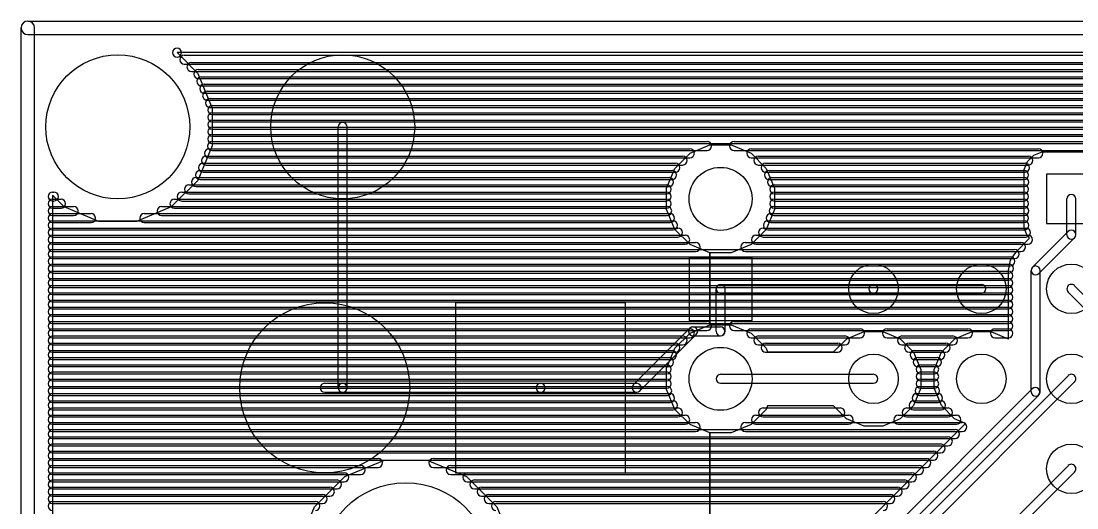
# Model space of a CAD drawing. Extents: x 4625 to 28175, y 45595 to 78045.
# Drawn here: x 4625 to 16362, y 72636 to 78045 of the extents above; entities that cross this region are included whole.
import ezdxf

# ---------------------------------------------------------------- set-up
doc = ezdxf.new("R2010")
doc.units = 0
doc.layers.add('BLACK', color=1, linetype='CONTINUOUS')

msp = doc.modelspace()

# ---------------------------------------------------------------- linework, layer by layer
at = {"layer": 'BLACK'}
for p, q in [((4625, 46470), (4625, 77970)), ((4700, 78045), (28100, 78045)), ((4775, 46470), (4775, 77970)), ((4700, 77895), (28100, 77895)), ((26340, 77695), (6359, 77696)), ((6359, 77696), (6590, 77464)), ((6439, 77666), (26261, 77666)), ((6439, 77666), (26261, 77666)), ((6439, 77666), (26261, 77666)), ((6519, 77586), (26181, 77586)), ((6519, 77586), (26181, 77586)), ((6519, 77586), (26181, 77586)), ((6439, 77566), (26261, 77566)), ((6439, 77566), (26261, 77566)), ((6439, 77566), (26261, 77566)), ((6519, 77486), (26181, 77486)), ((6519, 77486), (26181, 77486)), ((6519, 77486), (26181, 77486)), ((6590, 77464), (6750, 77078)), ((6594, 77506), (26106, 77506)), ((6594, 77506), (26106, 77506)), ((6594, 77506), (26106, 77506)), ((6594, 77406), (26106, 77406)), ((6594, 77406), (26106, 77406)), ((6594, 77406), (26106, 77406)), ((6627, 77426), (26073, 77426)), ((6627, 77426), (26073, 77426)), ((6627, 77426), (26073, 77426)), ((6660, 77346), (26040, 77346)), ((6660, 77346), (26040, 77346)), ((6660, 77346), (26040, 77346)), ((6627, 77326), (26073, 77326)), ((6627, 77326), (26073, 77326)), ((6627, 77326), (26073, 77326)), ((6660, 77246), (26040, 77246)), ((6660, 77246), (26040, 77246)), ((6660, 77246), (26040, 77246)), ((6693, 77266), (26007, 77266)), ((6693, 77266), (26007, 77266)), ((6693, 77266), (26007, 77266)), ((6693, 77166), (26007, 77166)), ((6693, 77166), (26007, 77166)), ((6693, 77166), (26007, 77166)), ((6726, 77186), (25974, 77186)), ((6726, 77186), (25974, 77186)), ((6726, 77186), (25974, 77186)), ((6726, 77086), (25974, 77086)), ((6726, 77086), (25974, 77086)), ((6726, 77086), (25974, 77086)), ((6750, 77106), (25950, 77106)), ((6750, 77106), (25950, 77106)), ((6750, 77106), (25950, 77106)), ((6750, 77078), (6750, 76660)), ((6750, 77026), (25950, 77026)), ((6750, 77026), (25950, 77026)), ((6750, 77026), (25950, 77026)), ((6750, 77006), (25950, 77006)), ((6750, 77006), (25950, 77006)), ((6750, 77006), (25950, 77006)), ((6750, 76946), (25950, 76946)), ((6750, 76946), (25950, 76946)), ((6750, 76946), (25950, 76946)), ((6750, 76926), (25950, 76926)), ((6750, 76926), (25950, 76926)), ((6750, 76926), (25950, 76926)), ((6750, 76866), (25950, 76866)), ((6750, 76866), (25950, 76866)), ((6750, 76866), (25950, 76866)), ((6750, 76846), (25950, 76846)), ((6750, 76846), (25950, 76846)), ((6750, 76846), (25950, 76846)), ((6750, 76786), (25950, 76786)), ((6750, 76786), (25950, 76786)), ((6750, 76786), (25950, 76786)), ((6750, 76766), (25950, 76766)), ((6750, 76766), (25950, 76766)), ((6750, 76766), (25950, 76766)), ((8150, 73970), (8150, 76870)), ((8250, 73970), (8250, 76870)), ((6750, 76660), (6590, 76275)), ((6748, 76706), (12250, 76706)), ((6748, 76706), (12250, 76706)), ((6748, 76706), (12250, 76706)), ((6750, 76686), (25950, 76686)), ((6750, 76686), (25950, 76686)), ((6750, 76686), (25950, 76686)), ((12061, 76578), (12281, 76669)), ((12281, 76669), (12519, 76669)), ((12519, 76669), (12739, 76578)), ((12551, 76706), (25951, 76706)), ((12551, 76706), (25951, 76706)), ((12551, 76706), (25951, 76706)), ((6681, 76546), (11979, 76546)), ((6681, 76546), (11979, 76546)), ((6681, 76546), (11979, 76546)), ((6715, 76626), (12059, 76626)), ((6715, 76626), (12059, 76626)), ((6715, 76626), (12059, 76626)), ((6715, 76526), (12059, 76526)), ((6715, 76526), (12059, 76526)), ((6715, 76526), (12059, 76526)), ((6748, 76606), (12250, 76606)), ((6748, 76606), (12250, 76606)), ((6748, 76606), (12250, 76606)), ((11892, 76409), (12061, 76578)), ((12551, 76606), (25951, 76606)), ((12551, 76606), (25951, 76606)), ((12551, 76606), (25951, 76606)), ((12739, 76578), (12908, 76409)), ((12741, 76626), (15933, 76626)), ((12741, 76626), (15933, 76626)), ((12741, 76626), (15933, 76626)), ((12741, 76526), (15933, 76526)), ((12741, 76526), (15933, 76526)), ((12741, 76526), (15933, 76526)), ((12821, 76546), (15823, 76546)), ((12821, 76546), (15823, 76546)), ((12821, 76546), (15823, 76546)), ((15814, 76486), (15884, 76556)), ((15884, 76556), (15976, 76594)), ((15976, 76594), (16625, 76594)), ((6648, 76466), (11898, 76466)), ((6648, 76466), (11898, 76466)), ((6648, 76466), (11898, 76466)), ((6681, 76446), (11979, 76446)), ((6681, 76446), (11979, 76446)), ((6681, 76446), (11979, 76446)), ((11801, 76189), (11892, 76409)), ((12821, 76446), (15823, 76446)), ((12821, 76446), (15823, 76446)), ((12821, 76446), (15823, 76446)), ((12901, 76466), (15785, 76466)), ((12901, 76466), (15785, 76466)), ((12901, 76466), (15785, 76466)), ((12908, 76409), (12999, 76189)), ((15776, 76395), (15814, 76486)), ((6570, 76306), (11828, 76306)), ((6570, 76306), (11828, 76306)), ((6570, 76306), (11828, 76306)), ((6615, 76386), (11861, 76386)), ((6615, 76386), (11861, 76386)), ((6615, 76386), (11861, 76386)), ((6648, 76366), (11898, 76366)), ((6648, 76366), (11898, 76366)), ((6648, 76366), (11898, 76366)), ((12901, 76366), (15785, 76366)), ((12901, 76366), (15785, 76366)), ((12901, 76366), (15785, 76366)), ((12939, 76386), (15775, 76386)), ((12939, 76386), (15775, 76386)), ((12939, 76386), (15775, 76386)), ((12972, 76306), (15776, 76306)), ((12972, 76306), (15776, 76306)), ((12972, 76306), (15776, 76306)), ((15776, 75746), (15776, 76395)), ((16575, 76345), (16025, 76345)), ((16025, 76345), (16025, 75795)), ((6590, 76275), (6294, 75980)), ((6490, 76226), (11800, 76226)), ((6490, 76226), (11800, 76226)), ((6490, 76226), (11800, 76226)), ((6570, 76206), (11828, 76206)), ((6570, 76206), (11828, 76206)), ((6570, 76206), (11828, 76206)), ((6615, 76286), (11861, 76286)), ((6615, 76286), (11861, 76286)), ((6615, 76286), (11861, 76286)), ((11801, 75951), (11801, 76189)), ((12939, 76286), (15775, 76286)), ((12939, 76286), (15775, 76286)), ((12939, 76286), (15775, 76286)), ((12972, 76206), (15776, 76206)), ((12972, 76206), (15776, 76206)), ((12972, 76206), (15776, 76206)), ((12999, 76226), (15775, 76226)), ((12999, 76226), (15775, 76226)), ((12999, 76226), (15775, 76226)), ((12999, 76189), (12999, 75951)), ((4975, 76146), (4989, 76146)), ((4975, 76146), (4989, 76146)), ((4975, 76146), (4989, 76146)), ((5105, 75980), (4975, 76111)), ((4975, 76111), (4975, 66930)), ((4975, 76066), (5069, 76066)), ((4975, 76066), (5069, 76066)), ((4975, 76066), (5069, 76066)), ((6330, 76066), (11800, 76066)), ((6330, 76066), (11800, 76066)), ((6330, 76066), (11800, 76066)), ((6410, 76146), (11800, 76146)), ((6410, 76146), (11800, 76146)), ((6410, 76146), (11800, 76146)), ((6490, 76126), (11800, 76126)), ((6490, 76126), (11800, 76126)), ((6490, 76126), (11800, 76126)), ((12999, 76146), (15775, 76146)), ((12999, 76146), (15775, 76146)), ((12999, 76146), (15775, 76146)), ((12999, 76126), (15775, 76126)), ((12999, 76126), (15775, 76126)), ((12999, 76126), (15775, 76126)), ((12999, 76066), (15775, 76066)), ((12999, 76066), (15775, 76066)), ((12999, 76066), (15775, 76066)), ((16250, 75672), (16250, 76070)), ((16350, 75672), (16350, 76070)), ((4975, 76046), (4989, 76046)), ((4975, 76046), (4989, 76046)), ((4975, 76046), (4989, 76046)), ((4975, 75986), (5209, 75986)), ((4975, 75986), (5209, 75986)), ((4975, 75986), (5209, 75986)), ((4975, 75966), (5069, 75966)), ((4975, 75966), (5069, 75966)), ((4975, 75966), (5069, 75966)), ((5490, 75820), (5105, 75980)), ((6294, 75980), (5908, 75820)), ((6187, 75986), (11807, 75986)), ((6187, 75986), (11807, 75986)), ((6187, 75986), (11807, 75986)), ((6330, 75966), (11800, 75966)), ((6330, 75966), (11800, 75966)), ((6330, 75966), (11800, 75966)), ((6410, 76046), (11800, 76046)), ((6410, 76046), (11800, 76046)), ((6410, 76046), (11800, 76046)), ((11892, 75731), (11801, 75951)), ((12999, 75951), (12908, 75731)), ((12992, 75986), (15776, 75986)), ((12992, 75986), (15776, 75986)), ((12992, 75986), (15776, 75986)), ((12999, 76046), (15775, 76046)), ((12999, 76046), (15775, 76046)), ((12999, 76046), (15775, 76046)), ((12999, 75966), (15775, 75966)), ((12999, 75966), (15775, 75966)), ((12999, 75966), (15775, 75966)), ((4975, 75906), (5403, 75906)), ((4975, 75906), (5403, 75906)), ((4975, 75906), (5403, 75906)), ((4975, 75886), (5209, 75886)), ((4975, 75886), (5209, 75886)), ((4975, 75886), (5209, 75886)), ((4975, 75826), (11873, 75826)), ((4975, 75826), (11873, 75826)), ((4975, 75826), (11873, 75826)), ((5908, 75820), (5490, 75820)), ((5994, 75906), (11840, 75906)), ((5994, 75906), (11840, 75906)), ((5994, 75906), (11840, 75906)), ((6187, 75886), (11807, 75886)), ((6187, 75886), (11807, 75886)), ((6187, 75886), (11807, 75886)), ((12926, 75826), (15776, 75826)), ((12926, 75826), (15776, 75826)), ((12926, 75826), (15776, 75826)), ((12959, 75906), (15775, 75906)), ((12959, 75906), (15775, 75906)), ((12959, 75906), (15775, 75906)), ((12992, 75886), (15776, 75886)), ((12992, 75886), (15776, 75886)), ((12992, 75886), (15776, 75886)), ((4975, 75806), (5403, 75806)), ((4975, 75806), (5403, 75806)), ((4975, 75806), (5403, 75806)), ((4975, 75746), (11927, 75746)), ((4975, 75746), (11927, 75746)), ((4975, 75746), (11927, 75746)), ((4975, 75726), (11873, 75726)), ((4975, 75726), (11873, 75726)), ((4975, 75726), (11873, 75726)), ((5994, 75806), (11840, 75806)), ((5994, 75806), (11840, 75806)), ((5994, 75806), (11840, 75806)), ((12061, 75562), (11892, 75731)), ((12908, 75731), (12739, 75562)), ((12873, 75746), (15795, 75746)), ((12873, 75746), (15795, 75746)), ((12873, 75746), (15795, 75746)), ((12926, 75726), (15776, 75726)), ((12926, 75726), (15776, 75726)), ((12926, 75726), (15776, 75726)), ((12959, 75806), (15775, 75806)), ((12959, 75806), (15775, 75806)), ((12959, 75806), (15775, 75806)), ((15814, 75654), (15776, 75746)), ((16264, 75707), (15867, 75310)), ((16025, 75795), (16575, 75795)), ((4975, 75666), (12007, 75666)), ((4975, 75666), (12007, 75666)), ((4975, 75666), (12007, 75666)), ((4975, 75646), (11927, 75646)), ((4975, 75646), (11927, 75646)), ((4975, 75646), (11927, 75646)), ((4975, 75586), (12123, 75586)), ((4975, 75586), (12123, 75586)), ((4975, 75586), (12123, 75586)), ((12676, 75586), (15740, 75586)), ((12676, 75586), (15740, 75586)), ((12676, 75586), (15740, 75586)), ((12793, 75666), (15819, 75666)), ((12793, 75666), (15819, 75666)), ((12793, 75666), (15819, 75666)), ((12873, 75646), (15795, 75646)), ((12873, 75646), (15795, 75646)), ((12873, 75646), (15795, 75646)), ((15690, 75486), (15835, 75633)), ((15835, 75633), (15814, 75654)), ((16335, 75636), (15938, 75239)), ((4975, 75566), (12007, 75566)), ((4975, 75566), (12007, 75566)), ((4975, 75566), (12007, 75566)), ((4975, 75506), (15669, 75506)), ((4975, 75506), (15669, 75506)), ((4975, 75506), (15669, 75506)), ((4975, 75486), (12123, 75486)), ((4975, 75486), (12123, 75486)), ((4975, 75486), (12123, 75486)), ((12281, 75471), (12061, 75562)), ((12281, 74669), (12281, 75471)), ((12519, 75471), (12281, 75471)), ((12281, 75471), (12281, 74669)), ((12739, 75562), (12519, 75471)), ((12676, 75486), (15740, 75486)), ((12676, 75486), (15740, 75486)), ((12676, 75486), (15740, 75486)), ((12793, 75566), (15819, 75566)), ((12793, 75566), (15819, 75566)), ((12793, 75566), (15819, 75566)), ((15625, 75389), (15690, 75486)), ((4975, 75426), (15623, 75426)), ((4975, 75426), (15623, 75426)), ((4975, 75426), (15623, 75426)), ((4975, 75406), (15669, 75406)), ((4975, 75406), (15669, 75406)), ((4975, 75406), (15669, 75406)), ((12050, 75420), (12050, 74720)), ((12750, 75420), (12050, 75420)), ((12750, 74720), (12750, 75420)), ((15602, 75274), (15625, 75389)), ((4975, 75346), (15607, 75346)), ((4975, 75346), (15607, 75346)), ((4975, 75346), (15607, 75346)), ((4975, 75326), (15623, 75326)), ((4975, 75326), (15623, 75326)), ((4975, 75326), (15623, 75326)), ((4975, 75266), (15601, 75266)), ((4975, 75266), (15601, 75266)), ((4975, 75266), (15601, 75266)), ((4975, 75246), (15607, 75246)), ((4975, 75246), (15607, 75246)), ((4975, 75246), (15607, 75246)), ((15602, 74511), (15602, 75274)), ((15852, 73926), (15852, 75274)), ((15952, 73926), (15952, 75274)), ((4975, 75186), (15601, 75186)), ((4975, 75186), (15601, 75186)), ((4975, 75186), (15601, 75186)), ((4975, 75166), (15601, 75166)), ((4975, 75166), (15601, 75166)), ((4975, 75166), (15601, 75166)), ((12400, 75120), (14100, 75120)), ((14100, 75120), (15300, 75120)), ((4975, 75106), (15601, 75106)), ((4975, 75106), (15601, 75106)), ((4975, 75106), (15601, 75106)), ((4975, 75086), (15601, 75086)), ((4975, 75086), (15601, 75086)), ((4975, 75086), (15601, 75086)), ((4975, 75026), (15601, 75026)), ((4975, 75026), (15601, 75026)), ((4975, 75026), (15601, 75026)), ((4975, 75006), (15601, 75006)), ((4975, 75006), (15601, 75006)), ((4975, 75006), (15601, 75006)), ((12350, 74598), (12350, 75070)), ((12400, 75020), (14100, 75020)), ((12450, 74598), (12450, 75070)), ((14100, 75020), (15300, 75020)), ((16864, 74435), (16265, 75034)), ((16935, 74506), (16336, 75105)), ((4975, 74946), (15601, 74946)), ((4975, 74946), (15601, 74946)), ((4975, 74946), (15601, 74946)), ((4975, 74926), (15601, 74926)), ((4975, 74926), (15601, 74926)), ((4975, 74926), (15601, 74926)), ((9455, 74915), (9455, 73025)), ((11345, 74915), (9455, 74915)), ((11345, 73025), (11345, 74915)), ((4975, 74866), (15601, 74866)), ((4975, 74866), (15601, 74866)), ((4975, 74866), (15601, 74866)), ((4975, 74846), (15601, 74846)), ((4975, 74846), (15601, 74846)), ((4975, 74846), (15601, 74846)), ((4975, 74786), (15601, 74786)), ((4975, 74786), (15601, 74786)), ((4975, 74786), (15601, 74786)), ((4975, 74766), (15601, 74766)), ((4975, 74766), (15601, 74766)), ((4975, 74766), (15601, 74766)), ((4975, 74706), (12249, 74706)), ((4975, 74706), (12249, 74706)), ((4975, 74706), (12249, 74706)), ((4975, 74686), (15601, 74686)), ((4975, 74686), (15601, 74686)), ((4975, 74686), (15601, 74686)), ((12050, 74720), (12750, 74720)), ((12061, 74578), (12281, 74669)), ((12095, 74647), (12399, 74647)), ((12281, 74669), (12519, 74669)), ((12519, 74669), (12739, 74578)), ((12551, 74706), (15601, 74706)), ((12551, 74706), (15601, 74706)), ((12551, 74706), (15601, 74706)), ((4975, 74626), (12059, 74626)), ((4975, 74626), (12059, 74626)), ((4975, 74626), (12059, 74626)), ((4975, 74606), (12249, 74606)), ((4975, 74606), (12249, 74606)), ((4975, 74606), (12249, 74606)), ((4975, 74546), (11979, 74546)), ((4975, 74546), (11979, 74546)), ((4975, 74546), (11979, 74546)), ((11432, 74006), (12059, 74633)), ((11503, 73935), (12130, 74562)), ((11892, 74409), (12061, 74578)), ((12095, 74547), (12399, 74547)), ((12551, 74606), (15601, 74606)), ((12551, 74606), (15601, 74606)), ((12551, 74606), (15601, 74606)), ((12739, 74578), (12908, 74409)), ((12741, 74626), (13951, 74626)), ((12741, 74626), (13951, 74626)), ((12741, 74626), (13951, 74626)), ((12821, 74546), (13783, 74546)), ((12821, 74546), (13783, 74546)), ((12821, 74546), (13783, 74546)), ((13803, 74515), (13996, 74595)), ((13996, 74595), (14205, 74595)), ((14205, 74595), (14398, 74515)), ((14251, 74626), (15151, 74626)), ((14251, 74626), (15151, 74626)), ((14251, 74626), (15151, 74626)), ((14417, 74546), (14983, 74546)), ((14417, 74546), (14983, 74546)), ((14417, 74546), (14983, 74546)), ((15003, 74515), (15196, 74595)), ((15196, 74595), (15405, 74595)), ((15405, 74595), (15598, 74515)), ((15451, 74626), (15601, 74626)), ((15451, 74626), (15601, 74626)), ((15451, 74626), (15601, 74626)), ((4975, 74526), (12059, 74526)), ((4975, 74526), (12059, 74526)), ((4975, 74526), (12059, 74526)), ((4975, 74466), (11899, 74466)), ((4975, 74466), (11899, 74466)), ((4975, 74466), (11899, 74466)), ((4975, 74446), (11979, 74446)), ((4975, 74446), (11979, 74446)), ((4975, 74446), (11979, 74446)), ((12741, 74526), (13951, 74526)), ((12741, 74526), (13951, 74526)), ((12741, 74526), (13951, 74526)), ((12821, 74446), (13783, 74446)), ((12821, 74446), (13783, 74446)), ((12821, 74446), (13783, 74446)), ((12901, 74466), (13703, 74466)), ((12901, 74466), (13703, 74466)), ((12901, 74466), (13703, 74466)), ((13657, 74370), (13803, 74515)), ((14251, 74526), (15151, 74526)), ((14251, 74526), (15151, 74526)), ((14251, 74526), (15151, 74526)), ((14398, 74515), (14545, 74367)), ((14417, 74446), (14983, 74446)), ((14417, 74446), (14983, 74446)), ((14417, 74446), (14983, 74446)), ((14497, 74466), (14903, 74466)), ((14497, 74466), (14903, 74466)), ((14497, 74466), (14903, 74466)), ((14855, 74368), (15003, 74515)), ((15451, 74526), (15601, 74526)), ((15451, 74526), (15601, 74526)), ((15451, 74526), (15601, 74526)), ((15598, 74515), (15602, 74511)), ((4975, 74386), (11861, 74386)), ((4975, 74386), (11861, 74386)), ((4975, 74386), (11861, 74386)), ((4975, 74366), (11899, 74366)), ((4975, 74366), (11899, 74366)), ((4975, 74366), (11899, 74366)), ((4975, 74306), (11829, 74306)), ((4975, 74306), (11829, 74306)), ((4975, 74306), (11829, 74306)), ((11801, 74189), (11892, 74409)), ((12901, 74366), (13703, 74366)), ((12901, 74366), (13703, 74366)), ((12901, 74366), (13703, 74366)), ((12908, 74409), (12924, 74370)), ((12924, 74370), (13657, 74370)), ((14497, 74366), (14903, 74366)), ((14497, 74366), (14903, 74366)), ((14497, 74366), (14903, 74366)), ((14545, 74367), (14625, 74174)), ((14558, 74386), (14842, 74386)), ((14558, 74386), (14842, 74386)), ((14558, 74386), (14842, 74386)), ((14592, 74306), (14808, 74306)), ((14592, 74306), (14808, 74306)), ((14592, 74306), (14808, 74306)), ((14775, 74175), (14855, 74368)), ((4975, 74286), (11861, 74286)), ((4975, 74286), (11861, 74286)), ((4975, 74286), (11861, 74286)), ((4975, 74226), (11801, 74226)), ((4975, 74226), (11801, 74226)), ((4975, 74226), (11801, 74226)), ((4975, 74206), (11829, 74206)), ((4975, 74206), (11829, 74206)), ((4975, 74206), (11829, 74206)), ((11801, 73951), (11801, 74189)), ((14558, 74286), (14842, 74286)), ((14558, 74286), (14842, 74286)), ((14558, 74286), (14842, 74286)), ((14592, 74206), (14808, 74206)), ((14592, 74206), (14808, 74206)), ((14592, 74206), (14808, 74206)), ((14625, 74226), (14775, 74226)), ((14625, 74226), (14775, 74226)), ((14625, 74226), (14775, 74226)), ((14775, 73966), (14775, 74175)), ((4975, 74146), (11801, 74146)), ((4975, 74146), (11801, 74146)), ((4975, 74146), (11801, 74146)), ((4975, 74126), (11801, 74126)), ((4975, 74126), (11801, 74126)), ((4975, 74126), (11801, 74126)), ((4975, 74066), (11801, 74066)), ((4975, 74066), (11801, 74066)), ((4975, 74066), (11801, 74066)), ((12400, 74120), (14100, 74120)), ((13121, 70961), (16265, 74105)), ((14625, 74174), (14625, 73965)), ((14625, 74146), (14775, 74146)), ((14625, 74146), (14775, 74146)), ((14625, 74146), (14775, 74146)), ((14625, 74126), (14775, 74126)), ((14625, 74126), (14775, 74126)), ((14625, 74126), (14775, 74126)), ((14625, 74066), (14775, 74066)), ((14625, 74066), (14775, 74066)), ((14625, 74066), (14775, 74066)), ((4975, 74046), (11801, 74046)), ((4975, 74046), (11801, 74046)), ((4975, 74046), (11801, 74046)), ((4975, 73986), (11807, 73986)), ((4975, 73986), (11807, 73986)), ((4975, 73986), (11807, 73986)), ((4975, 73966), (11801, 73966)), ((4975, 73966), (11801, 73966)), ((4975, 73966), (11801, 73966)), ((8000, 74020), (8200, 74020)), ((8200, 74020), (10400, 74020)), ((10400, 74020), (11468, 74020)), ((11892, 73731), (11801, 73951)), ((15866, 73960), (12111, 70205)), ((12400, 74020), (14100, 74020)), ((13191, 70891), (16335, 74035)), ((14625, 73965), (14545, 73772)), ((14612, 73986), (14786, 73986)), ((14612, 73986), (14786, 73986)), ((14612, 73986), (14786, 73986)), ((14625, 74046), (14775, 74046)), ((14625, 74046), (14775, 74046)), ((14625, 74046), (14775, 74046)), ((14625, 73966), (14775, 73966)), ((14625, 73966), (14775, 73966)), ((14625, 73966), (14775, 73966)), ((14855, 73773), (14775, 73966)), ((4975, 73906), (11839, 73906)), ((4975, 73906), (11839, 73906)), ((4975, 73906), (11839, 73906)), ((4975, 73886), (11807, 73886)), ((4975, 73886), (11807, 73886)), ((4975, 73886), (11807, 73886)), ((4975, 73826), (11873, 73826)), ((4975, 73826), (11873, 73826)), ((4975, 73826), (11873, 73826)), ((8000, 73920), (8200, 73920)), ((8200, 73920), (10400, 73920)), ((10400, 73920), (11468, 73920)), ((15937, 73889), (12182, 70134)), ((14546, 73826), (14852, 73826)), ((14546, 73826), (14852, 73826)), ((14546, 73826), (14852, 73826)), ((14579, 73906), (14819, 73906)), ((14579, 73906), (14819, 73906)), ((14579, 73906), (14819, 73906)), ((14612, 73886), (14786, 73886)), ((14612, 73886), (14786, 73886)), ((14612, 73886), (14786, 73886)), ((4975, 73806), (11839, 73806)), ((4975, 73806), (11839, 73806)), ((4975, 73806), (11839, 73806)), ((4975, 73746), (11927, 73746)), ((4975, 73746), (11927, 73746)), ((4975, 73746), (11927, 73746)), ((4975, 73726), (11873, 73726)), ((4975, 73726), (11873, 73726)), ((4975, 73726), (11873, 73726)), ((12061, 73562), (11892, 73731)), ((12908, 73731), (12739, 73562)), ((12873, 73746), (13731, 73746)), ((12873, 73746), (13731, 73746)), ((12873, 73746), (13731, 73746)), ((12924, 73770), (12908, 73731)), ((13657, 73770), (12924, 73770)), ((13802, 73625), (13657, 73770)), ((14545, 73772), (14397, 73625)), ((14468, 73746), (14930, 73746)), ((14468, 73746), (14930, 73746)), ((14468, 73746), (14930, 73746)), ((14546, 73726), (14852, 73726)), ((14546, 73726), (14852, 73726)), ((14546, 73726), (14852, 73726)), ((14579, 73806), (14819, 73806)), ((14579, 73806), (14819, 73806)), ((14579, 73806), (14819, 73806)), ((15002, 73625), (14855, 73773)), ((4975, 73666), (12007, 73666)), ((4975, 73666), (12007, 73666)), ((4975, 73666), (12007, 73666)), ((4975, 73646), (11927, 73646)), ((4975, 73646), (11927, 73646)), ((4975, 73646), (11927, 73646)), ((12793, 73666), (13823, 73666)), ((12793, 73666), (13823, 73666)), ((12793, 73666), (13823, 73666)), ((12873, 73646), (13731, 73646)), ((12873, 73646), (13731, 73646)), ((12873, 73646), (13731, 73646)), ((13995, 73545), (13802, 73625)), ((14397, 73625), (14204, 73545)), ((14375, 73666), (15023, 73666)), ((14375, 73666), (15023, 73666)), ((14375, 73666), (15023, 73666)), ((14468, 73646), (14930, 73646)), ((14468, 73646), (14930, 73646)), ((14468, 73646), (14930, 73646)), ((15125, 73574), (15002, 73625)), ((4975, 73586), (12123, 73586)), ((4975, 73586), (12123, 73586)), ((4975, 73586), (12123, 73586)), ((4975, 73566), (12007, 73566)), ((4975, 73566), (12007, 73566)), ((4975, 73566), (12007, 73566)), ((4975, 73506), (15007, 73506)), ((4975, 73506), (15007, 73506)), ((4975, 73506), (15007, 73506)), ((4975, 73486), (12123, 73486)), ((4975, 73486), (12123, 73486)), ((4975, 73486), (12123, 73486)), ((12281, 73471), (12061, 73562)), ((12281, 71795), (12281, 73471)), ((12519, 73471), (12281, 73471)), ((12281, 73471), (12281, 71795)), ((12739, 73562), (12519, 73471)), ((12676, 73586), (15088, 73586)), ((12676, 73586), (15088, 73586)), ((12676, 73586), (15088, 73586)), ((12676, 73486), (15088, 73486)), ((12676, 73486), (15088, 73486)), ((12676, 73486), (15088, 73486)), ((12725, 71173), (15125, 73574)), ((12793, 73566), (13823, 73566)), ((12793, 73566), (13823, 73566)), ((12793, 73566), (13823, 73566)), ((14204, 73545), (13995, 73545)), ((14375, 73566), (15023, 73566)), ((14375, 73566), (15023, 73566)), ((14375, 73566), (15023, 73566)), ((4975, 73426), (14927, 73426)), ((4975, 73426), (14927, 73426)), ((4975, 73426), (14927, 73426)), ((4975, 73406), (15007, 73406)), ((4975, 73406), (15007, 73406)), ((4975, 73406), (15007, 73406)), ((4975, 73346), (14847, 73346)), ((4975, 73346), (14847, 73346)), ((4975, 73346), (14847, 73346)), ((4975, 73326), (14927, 73326)), ((4975, 73326), (14927, 73326)), ((4975, 73326), (14927, 73326)), ((4975, 73266), (14767, 73266)), ((4975, 73266), (14767, 73266)), ((4975, 73266), (14767, 73266)), ((4975, 73246), (14847, 73246)), ((4975, 73246), (14847, 73246)), ((4975, 73246), (14847, 73246)), ((4975, 73186), (8593, 73186)), ((4975, 73186), (8593, 73186)), ((4975, 73186), (8593, 73186)), ((4975, 73166), (14767, 73166)), ((4975, 73166), (14767, 73166)), ((4975, 73166), (14767, 73166)), ((8224, 72983), (8663, 73165)), ((8663, 73165), (9138, 73165)), ((9138, 73165), (9577, 72983)), ((9208, 73186), (14688, 73186)), ((9208, 73186), (14688, 73186)), ((9208, 73186), (14688, 73186)), ((4975, 73106), (8401, 73106)), ((4975, 73106), (8401, 73106)), ((4975, 73106), (8401, 73106)), ((4975, 73086), (8593, 73086)), ((4975, 73086), (8593, 73086)), ((4975, 73086), (8593, 73086)), ((4975, 73026), (8217, 73026)), ((4975, 73026), (8217, 73026)), ((4975, 73026), (8217, 73026)), ((4975, 73006), (8401, 73006)), ((4975, 73006), (8401, 73006)), ((4975, 73006), (8401, 73006)), ((9208, 73086), (14688, 73086)), ((9208, 73086), (14688, 73086)), ((9208, 73086), (14688, 73086)), ((9401, 73106), (14607, 73106)), ((9401, 73106), (14607, 73106)), ((9401, 73106), (14607, 73106)), ((9401, 73006), (14607, 73006)), ((9401, 73006), (14607, 73006)), ((9401, 73006), (14607, 73006)), ((9455, 73025), (11345, 73025)), ((9584, 73026), (14528, 73026)), ((9584, 73026), (14528, 73026)), ((9584, 73026), (14528, 73026)), ((13365, 70206), (16264, 73105)), ((13436, 70135), (16335, 73034)), ((4975, 72946), (8137, 72946)), ((4975, 72946), (8137, 72946)), ((4975, 72946), (8137, 72946)), ((4975, 72926), (8217, 72926)), ((4975, 72926), (8217, 72926)), ((4975, 72926), (8217, 72926)), ((7887, 72647), (8224, 72983)), ((9577, 72983), (9913, 72646)), ((9584, 72926), (14528, 72926)), ((9584, 72926), (14528, 72926)), ((9584, 72926), (14528, 72926)), ((9664, 72946), (14448, 72946)), ((9664, 72946), (14448, 72946)), ((9664, 72946), (14448, 72946)), ((4975, 72866), (8057, 72866)), ((4975, 72866), (8057, 72866)), ((4975, 72866), (8057, 72866)), ((4975, 72846), (8137, 72846)), ((4975, 72846), (8137, 72846)), ((4975, 72846), (8137, 72846)), ((4975, 72786), (7977, 72786)), ((4975, 72786), (7977, 72786)), ((4975, 72786), (7977, 72786)), ((9664, 72846), (14448, 72846)), ((9664, 72846), (14448, 72846)), ((9664, 72846), (14448, 72846)), ((9744, 72866), (14368, 72866)), ((9744, 72866), (14368, 72866)), ((9744, 72866), (14368, 72866)), ((9824, 72786), (14288, 72786)), ((9824, 72786), (14288, 72786)), ((9824, 72786), (14288, 72786)), ((4975, 72766), (8057, 72766)), ((4975, 72766), (8057, 72766)), ((4975, 72766), (8057, 72766)), ((4975, 72706), (7897, 72706)), ((4975, 72706), (7897, 72706)), ((4975, 72706), (7897, 72706)), ((4975, 72686), (7977, 72686)), ((4975, 72686), (7977, 72686)), ((4975, 72686), (7977, 72686)), ((9744, 72766), (14368, 72766)), ((9744, 72766), (14368, 72766)), ((9744, 72766), (14368, 72766)), ((9824, 72686), (14288, 72686)), ((9824, 72686), (14288, 72686)), ((9824, 72686), (14288, 72686)), ((9904, 72706), (14208, 72706)), ((9904, 72706), (14208, 72706)), ((9904, 72706), (14208, 72706)), ((7705, 72208), (7887, 72647)), ((9913, 72646), (10095, 72207))]:
    msp.add_line(p, q, dxfattribs=at)
for centre, radius in [((5700, 76870), 800), ((8200, 76870), 800), ((12400, 76070), 350), ((14100, 75070), 275), ((15300, 75070), 275), ((16300, 75070), 275), ((8000, 73970), 945), ((12400, 74070), 350), ((14100, 74070), 275), ((15300, 74070), 275), ((16300, 74070), 275), ((16300, 73070), 275), ((8900, 71970), 945)]:
    msp.add_circle(centre, radius, dxfattribs=at)
for centre, radius, start, end in [((4700, 77970), 75, 90, 270), ((4700, 77970), 75, 360, 540), ((6359, 77696), 50, 0, 180), ((6359, 77696), 50, 0, 180), ((6359, 77696), 50, 0, 180), ((6359, 77696), 50, 180, 360), ((6359, 77696), 50, 180, 360), ((6359, 77696), 50, 180, 360), ((6439, 77616), 50, 90, 270), ((6439, 77616), 50, 90, 270), ((6439, 77616), 50, 90, 270), ((6519, 77536), 50, 90, 270), ((6519, 77536), 50, 90, 270), ((6519, 77536), 50, 90, 270), ((6594, 77456), 50, 90, 270), ((6594, 77456), 50, 90, 270), ((6594, 77456), 50, 90, 270), ((6627, 77376), 50, 90, 270), ((6627, 77376), 50, 90, 270), ((6627, 77376), 50, 90, 270), ((6660, 77296), 50, 90, 270), ((6660, 77296), 50, 90, 270), ((6660, 77296), 50, 90, 270), ((6693, 77216), 50, 90, 270), ((6693, 77216), 50, 90, 270), ((6693, 77216), 50, 90, 270), ((6726, 77136), 50, 90, 270), ((6726, 77136), 50, 90, 270), ((6726, 77136), 50, 90, 270), ((6750, 77056), 50, 90, 270), ((6750, 77056), 50, 90, 270), ((6750, 77056), 50, 90, 270), ((6750, 76976), 50, 90, 270), ((6750, 76976), 50, 90, 270), ((6750, 76976), 50, 90, 270), ((6750, 76896), 50, 90, 270), ((6750, 76896), 50, 90, 270), ((6750, 76896), 50, 90, 270), ((8200, 76870), 50, 360, 540), ((6750, 76816), 50, 90, 270), ((6750, 76816), 50, 90, 270), ((6750, 76816), 50, 90, 270), ((6750, 76736), 50, 90, 270), ((6750, 76736), 50, 90, 270), ((6750, 76736), 50, 90, 270), ((6748, 76656), 50, 90, 270), ((6748, 76656), 50, 90, 270), ((6748, 76656), 50, 90, 270), ((12250, 76656), 50, 270, 450), ((12250, 76656), 50, 270, 450), ((12250, 76656), 50, 270, 450), ((12551, 76656), 50, 90, 270), ((12551, 76656), 50, 90, 270), ((12551, 76656), 50, 90, 270), ((6681, 76496), 50, 90, 270), ((6681, 76496), 50, 90, 270), ((6681, 76496), 50, 90, 270), ((6715, 76576), 50, 90, 270), ((6715, 76576), 50, 90, 270), ((6715, 76576), 50, 90, 270), ((11979, 76496), 50, 270, 450), ((11979, 76496), 50, 270, 450), ((11979, 76496), 50, 270, 450), ((12059, 76576), 50, 270, 450), ((12059, 76576), 50, 270, 450), ((12059, 76576), 50, 270, 450), ((12741, 76576), 50, 90, 270), ((12741, 76576), 50, 90, 270), ((12741, 76576), 50, 90, 270), ((12821, 76496), 50, 90, 270), ((12821, 76496), 50, 90, 270), ((12821, 76496), 50, 90, 270), ((15823, 76496), 50, 270, 450), ((15823, 76496), 50, 270, 450), ((15823, 76496), 50, 270, 450), ((15933, 76576), 50, 270, 450), ((15933, 76576), 50, 270, 450), ((15933, 76576), 50, 270, 450), ((6648, 76416), 50, 90, 270), ((6648, 76416), 50, 90, 270), ((6648, 76416), 50, 90, 270), ((11898, 76416), 50, 270, 450), ((11898, 76416), 50, 270, 450), ((11898, 76416), 50, 270, 450), ((12901, 76416), 50, 90, 270), ((12901, 76416), 50, 90, 270), ((12901, 76416), 50, 90, 270), ((15785, 76416), 50, 270, 450), ((15785, 76416), 50, 270, 450), ((15785, 76416), 50, 270, 450), ((6570, 76256), 50, 90, 270), ((6570, 76256), 50, 90, 270), ((6570, 76256), 50, 90, 270), ((6615, 76336), 50, 90, 270), ((6615, 76336), 50, 90, 270), ((6615, 76336), 50, 90, 270), ((11828, 76256), 50, 270, 450), ((11828, 76256), 50, 270, 450), ((11828, 76256), 50, 270, 450), ((11861, 76336), 50, 270, 450), ((11861, 76336), 50, 270, 450), ((11861, 76336), 50, 270, 450), ((12939, 76336), 50, 90, 270), ((12939, 76336), 50, 90, 270), ((12939, 76336), 50, 90, 270), ((12972, 76256), 50, 90, 270), ((12972, 76256), 50, 90, 270), ((12972, 76256), 50, 90, 270), ((15775, 76336), 50, 270, 450), ((15775, 76336), 50, 270, 450), ((15775, 76336), 50, 270, 450), ((15776, 76256), 50, 270, 450), ((15776, 76256), 50, 270, 450), ((15776, 76256), 50, 270, 450), ((6490, 76176), 50, 90, 270), ((6490, 76176), 50, 90, 270), ((6490, 76176), 50, 90, 270), ((11800, 76176), 50, 270, 450), ((11800, 76176), 50, 270, 450), ((11800, 76176), 50, 270, 450), ((12999, 76176), 50, 90, 270), ((12999, 76176), 50, 90, 270), ((12999, 76176), 50, 90, 270), ((15775, 76176), 50, 270, 450), ((15775, 76176), 50, 270, 450), ((15775, 76176), 50, 270, 450), ((4975, 76096), 50, 90, 270), ((4975, 76096), 50, 90, 270), ((4975, 76096), 50, 90, 270), ((4975, 76016), 50, 90, 270), ((4975, 76016), 50, 90, 270), ((4975, 76016), 50, 90, 270), ((4989, 76096), 50, 270, 450), ((4989, 76096), 50, 270, 450), ((4989, 76096), 50, 270, 450), ((5069, 76016), 50, 270, 450), ((5069, 76016), 50, 270, 450), ((5069, 76016), 50, 270, 450), ((6330, 76016), 50, 90, 270), ((6330, 76016), 50, 90, 270), ((6330, 76016), 50, 90, 270), ((6410, 76096), 50, 90, 270), ((6410, 76096), 50, 90, 270), ((6410, 76096), 50, 90, 270), ((11800, 76096), 50, 270, 450), ((11800, 76096), 50, 270, 450), ((11800, 76096), 50, 270, 450), ((11800, 76016), 50, 270, 450), ((11800, 76016), 50, 270, 450), ((11800, 76016), 50, 270, 450), ((12999, 76096), 50, 90, 270), ((12999, 76096), 50, 90, 270), ((12999, 76096), 50, 90, 270), ((12999, 76016), 50, 90, 270), ((12999, 76016), 50, 90, 270), ((12999, 76016), 50, 90, 270), ((15775, 76096), 50, 270, 450), ((15775, 76096), 50, 270, 450), ((15775, 76096), 50, 270, 450), ((15775, 76016), 50, 270, 450), ((15775, 76016), 50, 270, 450), ((15775, 76016), 50, 270, 450), ((16300, 76070), 50, 360, 540), ((4975, 75936), 50, 90, 270), ((4975, 75936), 50, 90, 270), ((4975, 75936), 50, 90, 270), ((5209, 75936), 50, 270, 450), ((5209, 75936), 50, 270, 450), ((5209, 75936), 50, 270, 450), ((6187, 75936), 50, 90, 270), ((6187, 75936), 50, 90, 270), ((6187, 75936), 50, 90, 270), ((11807, 75936), 50, 270, 450), ((11807, 75936), 50, 270, 450), ((11807, 75936), 50, 270, 450), ((12992, 75936), 50, 90, 270), ((12992, 75936), 50, 90, 270), ((12992, 75936), 50, 90, 270), ((15776, 75936), 50, 270, 450), ((15776, 75936), 50, 270, 450), ((15776, 75936), 50, 270, 450), ((4975, 75856), 50, 90, 270), ((4975, 75856), 50, 90, 270), ((4975, 75856), 50, 90, 270), ((4975, 75776), 50, 90, 270), ((4975, 75776), 50, 90, 270), ((4975, 75776), 50, 90, 270), ((5403, 75856), 50, 270, 450), ((5403, 75856), 50, 270, 450), ((5403, 75856), 50, 270, 450), ((5994, 75856), 50, 90, 270), ((5994, 75856), 50, 90, 270), ((5994, 75856), 50, 90, 270), ((11840, 75856), 50, 270, 450), ((11840, 75856), 50, 270, 450), ((11840, 75856), 50, 270, 450), ((11873, 75776), 50, 270, 450), ((11873, 75776), 50, 270, 450), ((11873, 75776), 50, 270, 450), ((12926, 75776), 50, 90, 270), ((12926, 75776), 50, 90, 270), ((12926, 75776), 50, 90, 270), ((12959, 75856), 50, 90, 270), ((12959, 75856), 50, 90, 270), ((12959, 75856), 50, 90, 270), ((15775, 75856), 50, 270, 450), ((15775, 75856), 50, 270, 450), ((15775, 75856), 50, 270, 450), ((15776, 75776), 50, 270, 450), ((15776, 75776), 50, 270, 450), ((15776, 75776), 50, 270, 450), ((4975, 75696), 50, 90, 270), ((4975, 75696), 50, 90, 270), ((4975, 75696), 50, 90, 270), ((11927, 75696), 50, 270, 450), ((11927, 75696), 50, 270, 450), ((11927, 75696), 50, 270, 450), ((12873, 75696), 50, 90, 270), ((12873, 75696), 50, 90, 270), ((12873, 75696), 50, 90, 270), ((15795, 75696), 50, 270, 450), ((15795, 75696), 50, 270, 450), ((15795, 75696), 50, 270, 450), ((16300, 75672), 50, -45, 135), ((4975, 75616), 50, 90, 270), ((4975, 75616), 50, 90, 270), ((4975, 75616), 50, 90, 270), ((4975, 75536), 50, 90, 270), ((4975, 75536), 50, 90, 270), ((4975, 75536), 50, 90, 270), ((12007, 75616), 50, 270, 450), ((12007, 75616), 50, 270, 450), ((12007, 75616), 50, 270, 450), ((12123, 75536), 50, 270, 450), ((12123, 75536), 50, 270, 450), ((12123, 75536), 50, 270, 450), ((12676, 75536), 50, 90, 270), ((12676, 75536), 50, 90, 270), ((12676, 75536), 50, 90, 270), ((12793, 75616), 50, 90, 270), ((12793, 75616), 50, 90, 270), ((12793, 75616), 50, 90, 270), ((15740, 75536), 50, 270, 450), ((15740, 75536), 50, 270, 450), ((15740, 75536), 50, 270, 450), ((15819, 75616), 50, 270, 450), ((15819, 75616), 50, 270, 450), ((15819, 75616), 50, 270, 450), ((16300, 75672), 50, 180, 360), ((4975, 75456), 50, 90, 270), ((4975, 75456), 50, 90, 270), ((4975, 75456), 50, 90, 270), ((15669, 75456), 50, 270, 450), ((15669, 75456), 50, 270, 450), ((15669, 75456), 50, 270, 450), ((4975, 75376), 50, 90, 270), ((4975, 75376), 50, 90, 270), ((4975, 75376), 50, 90, 270), ((15623, 75376), 50, 270, 450), ((15623, 75376), 50, 270, 450), ((15623, 75376), 50, 270, 450), ((4975, 75296), 50, 90, 270), ((4975, 75296), 50, 90, 270), ((4975, 75296), 50, 90, 270), ((4975, 75216), 50, 90, 270), ((4975, 75216), 50, 90, 270), ((4975, 75216), 50, 90, 270), ((15601, 75216), 50, 270, 450), ((15601, 75216), 50, 270, 450), ((15601, 75216), 50, 270, 450), ((15607, 75296), 50, 270, 450), ((15607, 75296), 50, 270, 450), ((15607, 75296), 50, 270, 450), ((15902, 75274), 50, 360, 540), ((15902, 75274), 50, 135, 315), ((4975, 75136), 50, 90, 270), ((4975, 75136), 50, 90, 270), ((4975, 75136), 50, 90, 270), ((12400, 75070), 50, 360, 540), ((12400, 75070), 50, 90, 270), ((14100, 75070), 50, 90, 270), ((14100, 75070), 50, 270, 450), ((15300, 75070), 50, 270, 450), ((15601, 75136), 50, 270, 450), ((15601, 75136), 50, 270, 450), ((15601, 75136), 50, 270, 450), ((16300, 75070), 50, 405, 585), ((4975, 75056), 50, 90, 270), ((4975, 75056), 50, 90, 270), ((4975, 75056), 50, 90, 270), ((4975, 74976), 50, 90, 270), ((4975, 74976), 50, 90, 270), ((4975, 74976), 50, 90, 270), ((15601, 75056), 50, 270, 450), ((15601, 75056), 50, 270, 450), ((15601, 75056), 50, 270, 450), ((15601, 74976), 50, 270, 450), ((15601, 74976), 50, 270, 450), ((15601, 74976), 50, 270, 450), ((4975, 74896), 50, 90, 270), ((4975, 74896), 50, 90, 270), ((4975, 74896), 50, 90, 270), ((15601, 74896), 50, 270, 450), ((15601, 74896), 50, 270, 450), ((15601, 74896), 50, 270, 450), ((4975, 74816), 50, 90, 270), ((4975, 74816), 50, 90, 270), ((4975, 74816), 50, 90, 270), ((4975, 74736), 50, 90, 270), ((4975, 74736), 50, 90, 270), ((4975, 74736), 50, 90, 270), ((15601, 74816), 50, 270, 450), ((15601, 74816), 50, 270, 450), ((15601, 74816), 50, 270, 450), ((15601, 74736), 50, 270, 450), ((15601, 74736), 50, 270, 450), ((15601, 74736), 50, 270, 450), ((4975, 74656), 50, 90, 270), ((4975, 74656), 50, 90, 270), ((4975, 74656), 50, 90, 270), ((12095, 74597), 50, 90, 270), ((12094, 74597), 50, 315, 495), ((12249, 74656), 50, 270, 450), ((12249, 74656), 50, 270, 450), ((12249, 74656), 50, 270, 450), ((12399, 74597), 50, 270, 450), ((12551, 74656), 50, 90, 270), ((12551, 74656), 50, 90, 270), ((12551, 74656), 50, 90, 270), ((15601, 74656), 50, 270, 450), ((15601, 74656), 50, 270, 450), ((15601, 74656), 50, 270, 450), ((4975, 74576), 50, 90, 270), ((4975, 74576), 50, 90, 270), ((4975, 74576), 50, 90, 270), ((4975, 74496), 50, 90, 270), ((4975, 74496), 50, 90, 270), ((4975, 74496), 50, 90, 270), ((11979, 74496), 50, 270, 450), ((11979, 74496), 50, 270, 450), ((11979, 74496), 50, 270, 450), ((12059, 74576), 50, 270, 450), ((12059, 74576), 50, 270, 450), ((12059, 74576), 50, 270, 450), ((12400, 74598), 50, 180, 360), ((12741, 74576), 50, 90, 270), ((12741, 74576), 50, 90, 270), ((12741, 74576), 50, 90, 270), ((12821, 74496), 50, 90, 270), ((12821, 74496), 50, 90, 270), ((12821, 74496), 50, 90, 270), ((13783, 74496), 50, 270, 450), ((13783, 74496), 50, 270, 450), ((13783, 74496), 50, 270, 450), ((13951, 74576), 50, 270, 450), ((13951, 74576), 50, 270, 450), ((13951, 74576), 50, 270, 450), ((14251, 74576), 50, 90, 270), ((14251, 74576), 50, 90, 270), ((14251, 74576), 50, 90, 270), ((14417, 74496), 50, 90, 270), ((14417, 74496), 50, 90, 270), ((14417, 74496), 50, 90, 270), ((14983, 74496), 50, 270, 450), ((14983, 74496), 50, 270, 450), ((14983, 74496), 50, 270, 450), ((15151, 74576), 50, 270, 450), ((15151, 74576), 50, 270, 450), ((15151, 74576), 50, 270, 450), ((15451, 74576), 50, 90, 270), ((15451, 74576), 50, 90, 270), ((15451, 74576), 50, 90, 270), ((15601, 74576), 50, 270, 450), ((15601, 74576), 50, 270, 450), ((15601, 74576), 50, 270, 450), ((4975, 74416), 50, 90, 270), ((4975, 74416), 50, 90, 270), ((4975, 74416), 50, 90, 270), ((11899, 74416), 50, 270, 450), ((11899, 74416), 50, 270, 450), ((11899, 74416), 50, 270, 450), ((12901, 74416), 50, 90, 270), ((12901, 74416), 50, 90, 270), ((12901, 74416), 50, 90, 270), ((13703, 74416), 50, 270, 450), ((13703, 74416), 50, 270, 450), ((13703, 74416), 50, 270, 450), ((14497, 74416), 50, 90, 270), ((14497, 74416), 50, 90, 270), ((14497, 74416), 50, 90, 270), ((14903, 74416), 50, 270, 450), ((14903, 74416), 50, 270, 450), ((14903, 74416), 50, 270, 450), ((4975, 74336), 50, 90, 270), ((4975, 74336), 50, 90, 270), ((4975, 74336), 50, 90, 270), ((4975, 74256), 50, 90, 270), ((4975, 74256), 50, 90, 270), ((4975, 74256), 50, 90, 270), ((11829, 74256), 50, 270, 450), ((11829, 74256), 50, 270, 450), ((11829, 74256), 50, 270, 450), ((11861, 74336), 50, 270, 450), ((11861, 74336), 50, 270, 450), ((11861, 74336), 50, 270, 450), ((14558, 74336), 50, 90, 270), ((14558, 74336), 50, 90, 270), ((14558, 74336), 50, 90, 270), ((14592, 74256), 50, 90, 270), ((14592, 74256), 50, 90, 270), ((14592, 74256), 50, 90, 270), ((14808, 74256), 50, 270, 450), ((14808, 74256), 50, 270, 450), ((14808, 74256), 50, 270, 450), ((14842, 74336), 50, 270, 450), ((14842, 74336), 50, 270, 450), ((14842, 74336), 50, 270, 450), ((4975, 74176), 50, 90, 270), ((4975, 74176), 50, 90, 270), ((4975, 74176), 50, 90, 270), ((11801, 74176), 50, 270, 450), ((11801, 74176), 50, 270, 450), ((11801, 74176), 50, 270, 450), ((14625, 74176), 50, 90, 270), ((14625, 74176), 50, 90, 270), ((14625, 74176), 50, 90, 270), ((14775, 74176), 50, 270, 450), ((14775, 74176), 50, 270, 450), ((14775, 74176), 50, 270, 450), ((4975, 74096), 50, 90, 270), ((4975, 74096), 50, 90, 270), ((4975, 74096), 50, 90, 270), ((4975, 74016), 50, 90, 270), ((4975, 74016), 50, 90, 270), ((4975, 74016), 50, 90, 270), ((11801, 74096), 50, 270, 450), ((11801, 74096), 50, 270, 450), ((11801, 74096), 50, 270, 450), ((11801, 74016), 50, 270, 450), ((11801, 74016), 50, 270, 450), ((11801, 74016), 50, 270, 450), ((12400, 74070), 50, 90, 270), ((14100, 74070), 50, 270, 450), ((14625, 74096), 50, 90, 270), ((14625, 74096), 50, 90, 270), ((14625, 74096), 50, 90, 270), ((14625, 74016), 50, 90, 270), ((14625, 74016), 50, 90, 270), ((14625, 74016), 50, 90, 270), ((14775, 74096), 50, 270, 450), ((14775, 74096), 50, 270, 450), ((14775, 74096), 50, 270, 450), ((14775, 74016), 50, 270, 450), ((14775, 74016), 50, 270, 450), ((14775, 74016), 50, 270, 450), ((16300, 74070), 50, 315, 495), ((4975, 73936), 50, 90, 270), ((4975, 73936), 50, 90, 270), ((4975, 73936), 50, 90, 270), ((8000, 73970), 50, 90, 270), ((8200, 73970), 50, 90, 270), ((8200, 73970), 50, 180, 360), ((8200, 73970), 50, 270, 450), ((10400, 73970), 50, 90, 270), ((10400, 73970), 50, 270, 450), ((11468, 73971), 50, 135, 315), ((11468, 73970), 50, 270, 450), ((11807, 73936), 50, 270, 450), ((11807, 73936), 50, 270, 450), ((11807, 73936), 50, 270, 450), ((14612, 73936), 50, 90, 270), ((14612, 73936), 50, 90, 270), ((14612, 73936), 50, 90, 270), ((14786, 73936), 50, 270, 450), ((14786, 73936), 50, 270, 450), ((14786, 73936), 50, 270, 450), ((15901, 73924), 50, -45, 135), ((4975, 73856), 50, 90, 270), ((4975, 73856), 50, 90, 270), ((4975, 73856), 50, 90, 270), ((4975, 73776), 50, 90, 270), ((4975, 73776), 50, 90, 270), ((4975, 73776), 50, 90, 270), ((11839, 73856), 50, 270, 450), ((11839, 73856), 50, 270, 450), ((11839, 73856), 50, 270, 450), ((11873, 73776), 50, 270, 450), ((11873, 73776), 50, 270, 450), ((11873, 73776), 50, 270, 450), ((14546, 73776), 50, 90, 270), ((14546, 73776), 50, 90, 270), ((14546, 73776), 50, 90, 270), ((14579, 73856), 50, 90, 270), ((14579, 73856), 50, 90, 270), ((14579, 73856), 50, 90, 270), ((14819, 73856), 50, 270, 450), ((14819, 73856), 50, 270, 450), ((14819, 73856), 50, 270, 450), ((14852, 73776), 50, 270, 450), ((14852, 73776), 50, 270, 450), ((14852, 73776), 50, 270, 450), ((15902, 73926), 50, 180, 360), ((4975, 73696), 50, 90, 270), ((4975, 73696), 50, 90, 270), ((4975, 73696), 50, 90, 270), ((11927, 73696), 50, 270, 450), ((11927, 73696), 50, 270, 450), ((11927, 73696), 50, 270, 450), ((12873, 73696), 50, 90, 270), ((12873, 73696), 50, 90, 270), ((12873, 73696), 50, 90, 270), ((13731, 73696), 50, 270, 450), ((13731, 73696), 50, 270, 450), ((13731, 73696), 50, 270, 450), ((14468, 73696), 50, 90, 270), ((14468, 73696), 50, 90, 270), ((14468, 73696), 50, 90, 270), ((14930, 73696), 50, 270, 450), ((14930, 73696), 50, 270, 450), ((14930, 73696), 50, 270, 450), ((4975, 73616), 50, 90, 270), ((4975, 73616), 50, 90, 270), ((4975, 73616), 50, 90, 270), ((12007, 73616), 50, 270, 450), ((12007, 73616), 50, 270, 450), ((12007, 73616), 50, 270, 450), ((12793, 73616), 50, 90, 270), ((12793, 73616), 50, 90, 270), ((12793, 73616), 50, 90, 270), ((13823, 73616), 50, 270, 450), ((13823, 73616), 50, 270, 450), ((13823, 73616), 50, 270, 450), ((14375, 73616), 50, 90, 270), ((14375, 73616), 50, 90, 270), ((14375, 73616), 50, 90, 270), ((15023, 73616), 50, 270, 450), ((15023, 73616), 50, 270, 450), ((15023, 73616), 50, 270, 450), ((4975, 73536), 50, 90, 270), ((4975, 73536), 50, 90, 270), ((4975, 73536), 50, 90, 270), ((4975, 73456), 50, 90, 270), ((4975, 73456), 50, 90, 270), ((4975, 73456), 50, 90, 270), ((12123, 73536), 50, 270, 450), ((12123, 73536), 50, 270, 450), ((12123, 73536), 50, 270, 450), ((12676, 73536), 50, 90, 270), ((12676, 73536), 50, 90, 270), ((12676, 73536), 50, 90, 270), ((15007, 73456), 50, 270, 450), ((15007, 73456), 50, 270, 450), ((15007, 73456), 50, 270, 450), ((15088, 73536), 50, 270, 450), ((15088, 73536), 50, 270, 450), ((15088, 73536), 50, 270, 450), ((4975, 73376), 50, 90, 270), ((4975, 73376), 50, 90, 270), ((4975, 73376), 50, 90, 270), ((14927, 73376), 50, 270, 450), ((14927, 73376), 50, 270, 450), ((14927, 73376), 50, 270, 450), ((4975, 73296), 50, 90, 270), ((4975, 73296), 50, 90, 270), ((4975, 73296), 50, 90, 270), ((4975, 73216), 50, 90, 270), ((4975, 73216), 50, 90, 270), ((4975, 73216), 50, 90, 270), ((14767, 73216), 50, 270, 450), ((14767, 73216), 50, 270, 450), ((14767, 73216), 50, 270, 450), ((14847, 73296), 50, 270, 450), ((14847, 73296), 50, 270, 450), ((14847, 73296), 50, 270, 450), ((4975, 73136), 50, 90, 270), ((4975, 73136), 50, 90, 270), ((4975, 73136), 50, 90, 270), ((8593, 73136), 50, 270, 450), ((8593, 73136), 50, 270, 450), ((8593, 73136), 50, 270, 450), ((9208, 73136), 50, 90, 270), ((9208, 73136), 50, 90, 270), ((9208, 73136), 50, 90, 270), ((14688, 73136), 50, 270, 450), ((14688, 73136), 50, 270, 450), ((14688, 73136), 50, 270, 450), ((16300, 73070), 50, 315, 495), ((4975, 73056), 50, 90, 270), ((4975, 73056), 50, 90, 270), ((4975, 73056), 50, 90, 270), ((4975, 72976), 50, 90, 270), ((4975, 72976), 50, 90, 270), ((4975, 72976), 50, 90, 270), ((8217, 72976), 50, 270, 450), ((8217, 72976), 50, 270, 450), ((8217, 72976), 50, 270, 450), ((8401, 73056), 50, 270, 450), ((8401, 73056), 50, 270, 450), ((8401, 73056), 50, 270, 450), ((9401, 73056), 50, 90, 270), ((9401, 73056), 50, 90, 270), ((9401, 73056), 50, 90, 270), ((9584, 72976), 50, 90, 270), ((9584, 72976), 50, 90, 270), ((9584, 72976), 50, 90, 270), ((14528, 72976), 50, 270, 450), ((14528, 72976), 50, 270, 450), ((14528, 72976), 50, 270, 450), ((14607, 73056), 50, 270, 450), ((14607, 73056), 50, 270, 450), ((14607, 73056), 50, 270, 450), ((4975, 72896), 50, 90, 270), ((4975, 72896), 50, 90, 270), ((4975, 72896), 50, 90, 270), ((8137, 72896), 50, 270, 450), ((8137, 72896), 50, 270, 450), ((8137, 72896), 50, 270, 450), ((9664, 72896), 50, 90, 270), ((9664, 72896), 50, 90, 270), ((9664, 72896), 50, 90, 270), ((14448, 72896), 50, 270, 450), ((14448, 72896), 50, 270, 450), ((14448, 72896), 50, 270, 450), ((4975, 72816), 50, 90, 270), ((4975, 72816), 50, 90, 270), ((4975, 72816), 50, 90, 270), ((4975, 72736), 50, 90, 270), ((4975, 72736), 50, 90, 270), ((4975, 72736), 50, 90, 270), ((7977, 72736), 50, 270, 450), ((7977, 72736), 50, 270, 450), ((7977, 72736), 50, 270, 450), ((8057, 72816), 50, 270, 450), ((8057, 72816), 50, 270, 450), ((8057, 72816), 50, 270, 450), ((9744, 72816), 50, 90, 270), ((9744, 72816), 50, 90, 270), ((9744, 72816), 50, 90, 270), ((9824, 72736), 50, 90, 270), ((9824, 72736), 50, 90, 270), ((9824, 72736), 50, 90, 270), ((14288, 72736), 50, 270, 450), ((14288, 72736), 50, 270, 450), ((14288, 72736), 50, 270, 450), ((14368, 72816), 50, 270, 450), ((14368, 72816), 50, 270, 450), ((14368, 72816), 50, 270, 450), ((4975, 72656), 50, 90, 270), ((4975, 72656), 50, 90, 270), ((4975, 72656), 50, 90, 270), ((7897, 72656), 50, 270, 450), ((7897, 72656), 50, 270, 450), ((7897, 72656), 50, 270, 450), ((9904, 72656), 50, 90, 270), ((9904, 72656), 50, 90, 270), ((9904, 72656), 50, 90, 270), ((14208, 72656), 50, 270, 450), ((14208, 72656), 50, 270, 450), ((14208, 72656), 50, 270, 450)]:
    msp.add_arc(centre, radius, start, end, dxfattribs=at)

doc.saveas('drawing.dxf')
